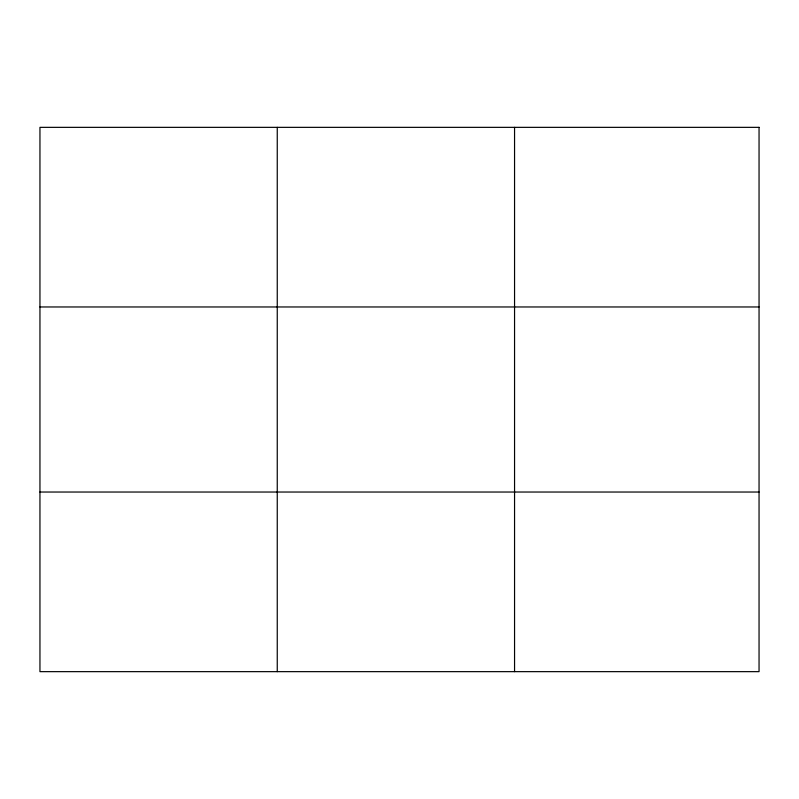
<?xml version="1.0" encoding="UTF-8"?>
<svg xmlns="http://www.w3.org/2000/svg" width="799" height="799" viewBox="0 0 799 799"><rect width="100%" height="100%" fill="white"/><g stroke="black" fill="none" stroke-linecap="round" stroke-linejoin="round"><path stroke-width="1.2" d="M277.253 127.351L277.253 671.649M514.556 127.351L514.556 671.649M39.95 306.966L759.05 306.966M39.95 492.034L759.05 492.034M759.05 127.351L759.05 671.649L39.95 671.649L39.95 127.351L759.05 127.351"/></g></svg>
